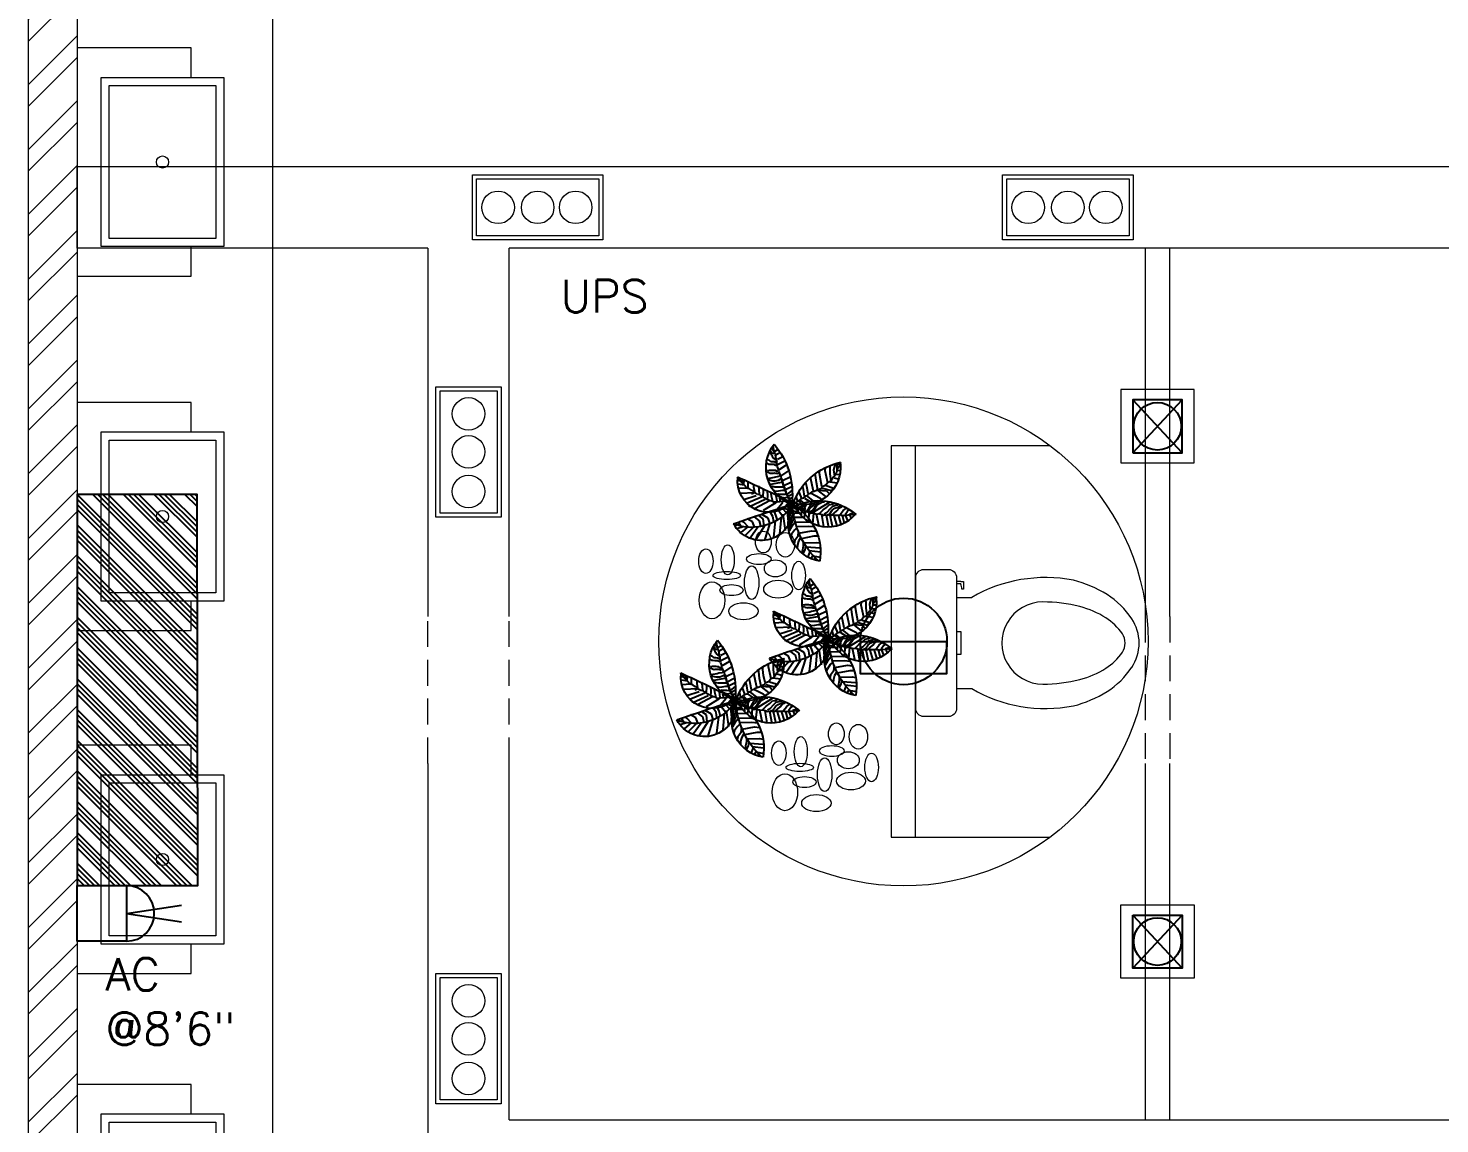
# Model space of a CAD drawing. Header units: inches. Extents: x 111501 to 134888, y 46021 to 52102.
# Drawn here: x 113992.7 to 114165.9, y 47608.1 to 47742.5 of the extents above; entities that cross this region are included whole.
import ezdxf

# ---------------------------------------------------------------- set-up
doc = ezdxf.new("R2010")
doc.units = ezdxf.units.IN
doc.header["$MEASUREMENT"] = 0
doc.linetypes.add('HIDDEN2', pattern=[4.7625, 3.175, -1.5875])
for name, color, linetype in [('electrical layout', 250, 'Continuous'), ('false ceiling', 5, 'Continuous'), ('landscape', 3, 'Continuous')]:
    doc.layers.add(name, color=color, linetype=linetype)
for name, color, linetype, lineweight in [('FURNITURE', 14, 'Continuous', 18), ('text1', 7, 'Continuous', 0), ('wall', 7, 'Continuous', 9)]:
    doc.layers.add(name, color=color, linetype=linetype, lineweight=lineweight)
doc.styles.get("Standard").update_dxf_attribs({"font": 'txt.shx', "height": 6})

# ---------------------------------------------------------------- blocks, each defined once
blk = doc.blocks.new('fgfdg')
at = {"layer": 'FURNITURE'}
for points in [[(9958.2, 25320.5), (9961.82, 25320.5), (9961.82, 25334.5), (9933.82, 25334.5), (9933.82, 25320.5), (9937.44, 25320.5)], [(9937.44, 25316.5), (9937.44, 25331.56), (9958.2, 25331.56), (9958.2, 25316.5), (9937.44, 25316.5), (9937.44, 25316.5)]]:
    blk.add_lwpolyline(points, dxfattribs=at)
blk.add_lwpolyline([(9938.44, 25317.5), (9938.44, 25330.56), (9957.2, 25330.56), (9957.2, 25317.5), (9938.44, 25317.5)], close=True, dxfattribs=at)
blk.add_circle((9947.82, 25324.03), 0.75, dxfattribs=at)
blk = doc.blocks.new('EWC')
at = {"layer": 'FURNITURE'}
for p, q in [((120.3363, 285.8533), (120.3363, 285.9286)), ((120.3614, 285.9536), (120.7626, 285.9536)), ((120.7877, 285.9286), (120.7877, 285.8533)), ((120.7626, 285.8283), (120.3614, 285.8283)), ((120.4221, 285.8283), (120.4221, 285.7819)), ((120.7019, 285.8283), (120.7019, 285.7819))]:
    blk.add_line(p, q, dxfattribs=at)
at = {"layer": 'FURNITURE', "linetype": 'ByBlock'}
blk.add_line((120.3673, 285.9536), (120.7568, 285.9536), dxfattribs=at)
at = {"layer": 'FURNITURE', "linetype": 'Continuous'}
for p, q in [((120.5265, 285.8149), (120.5265, 285.8283)), ((120.5975, 285.8149), (120.5265, 285.8149)), ((120.5975, 285.8283), (120.5975, 285.8149))]:
    blk.add_line(p, q, dxfattribs=at)
for points in [[(120.7509, 285.815), (120.7509, 285.8067), (120.727, 285.8067), (120.727, 285.8122)], [(120.7429, 285.815), (120.7451, 285.815)], [(120.7509, 285.815), (120.7509, 285.8283), (120.7451, 285.8283), (120.7451, 285.815)]]:
    blk.add_lwpolyline(points, dxfattribs=at)
blk.add_arc((120.7262, 285.8625), 0.0503, 270.8881, 289.3392, dxfattribs=at)
at = {"layer": 'FURNITURE', "extrusion": (0, 0, -1)}
for centre, major_axis, start_param, end_param in [((120.3614, 285.9286), (-0.0177, -0.0177), 0.785398, 2.356194), ((120.7626, 285.9286), (-0.0177, -0.0177), 2.356194, 3.926991), ((120.3614, 285.8533), (-0.0177, 0.0177), 3.926991, 5.497787), ((120.7626, 285.8533), (-0.0177, 0.0177), 2.356194, 3.926991)]:
    blk.add_ellipse(centre, major_axis=major_axis, ratio=1, start_param=start_param, end_param=end_param, dxfattribs=at)
at = {"layer": 'FURNITURE'}
for centre, major_axis, start_param, end_param in [((120.8115, 285.5555), (-0.3185, -0.3185), -1.31209, -0.594747), ((120.3067, 285.5545), (-0.3225, 0.3225), 3.740911, 4.44905), ((120.562, 285.5634), (-0.0891, -0.0891), 2.356179, 5.497772), ((120.8876, 285.5634), (-0.3193, -0.3193), -0.785413, -0.532092), ((120.2364, 285.5634), (-0.3193, 0.3193), 3.673654, 3.926975), ((120.727, 285.5628), (-0.2614, 0.2614), 1.038704, 1.343982), ((120.727, 285.5218), (-0.202, 0.202), 1.038704, 1.343982), ((120.397, 285.5218), (-0.202, 0.202), 3.368376, 3.673654), ((120.397, 285.5628), (-0.2614, -0.2614), 1.79758, 2.102858), ((120.6257, 285.4994), (-0.1769, -0.1769), -0.226814, 0.200102), ((120.6257, 285.4585), (-0.1175, 0.1175), 1.343983, 1.770898), ((120.4983, 285.4585), (-0.1175, -0.1175), 1.370664, 1.797579), ((120.4983, 285.4994), (-0.1769, -0.1769), 1.370664, 1.797579), ((120.562, 285.3624), (-0.036, 0.036), 1.7709, 2.356179), ((120.562, 285.3624), (-0.036, 0.036), 2.35618, 2.941459), ((120.562, 285.4034), (-0.0954, 0.0954), 1.770899, 2.356178), ((120.562, 285.4034), (-0.0954, -0.0954), 0.785384, 1.370663)]:
    blk.add_ellipse(centre, major_axis=major_axis, ratio=1, start_param=start_param, end_param=end_param, dxfattribs=at)
blk = doc.blocks.new('q')
h = blk.add_hatch(color=256)
h.set_gradient(color1=(102, 170, 14), one_color=1, tint=1, name='SPHERICAL')
h.paths.add_polyline_path([(17136.98, 22650.21), (17136.98, 22650.27)])
h = blk.add_hatch(color=256)
h.set_gradient(color1=(102, 170, 14), one_color=1, tint=1, name='SPHERICAL')
h.paths.add_polyline_path([(17136.98, 22650.21), (17136.98, 22650.27)])
at = {"layer": 'landscape', "color": 84}
for p, q in [((17132.22, 22662.93), (17131.31, 22663.13)), ((17132.34, 22663.69), (17131.67, 22663.85)), ((17132.22, 22664.28), (17131.99, 22664.36)), ((17132.18, 22664.91), (17132.18, 22664.86)), ((17132.18, 22664.8), (17132.18, 22664.91)), ((17132.18, 22664.86), (17132.23, 22664.86)), ((17132.23, 22664.69), (17132.18, 22664.8)), ((17132.23, 22664.86), (17132.23, 22664.74)), ((17132.23, 22664.74), (17132.29, 22664.74)), ((17132.23, 22664.52), (17132.23, 22664.69)), ((17132.29, 22664.52), (17132.23, 22664.52)), ((17132.29, 22663.18), (17132.29, 22664.52)), ((17132.35, 22663.12), (17132.29, 22663.18)), ((17132.35, 22662.62), (17132.35, 22663.12)), ((17132.4, 22662.57), (17132.35, 22662.62)), ((17132.38, 22663.73), (17132.5, 22664.36)), ((17132.4, 22662.4), (17132.4, 22662.57)), ((17132.46, 22662.93), (17133.02, 22663.45)), ((17132.5, 22664.36), (17132.58, 22664.6)), ((17132.66, 22661.98), (17133.25, 22662.66)), ((17133.02, 22663.45), (17133.17, 22663.77)), ((17133.25, 22662.66), (17133.57, 22663.21)), ((17133.57, 22663.21), (17133.53, 22663.29)), ((17133.89, 22662.06), (17134.01, 22662.49)), ((17134.01, 22662.49), (17134.14, 22662.7)), ((17139.53, 22662.06), (17139.17, 22662.77)), ((17139.96, 22663.17), (17140.04, 22662.18)), ((17140.05, 22662.45), (17140.16, 22662.51)), ((17140.16, 22662.51), (17140.27, 22662.62)), ((17140.27, 22662.62), (17140.39, 22662.68)), ((17140.39, 22662.68), (17140.44, 22662.73)), ((17140.44, 22662.73), (17140.5, 22662.73)), ((17140.5, 22662.73), (17140.55, 22662.79)), ((17140.55, 22662.79), (17140.61, 22662.84)), ((17140.6, 22662.81), (17141.71, 22663.01)), ((17140.61, 22662.84), (17140.83, 22662.84)), ((17140.72, 22662.97), (17140.68, 22663.46)), ((17140.83, 22662.79), (17140.83, 22662.9)), ((17140.83, 22662.9), (17140.89, 22662.9)), ((17140.83, 22662.84), (17140.83, 22662.79)), ((17140.89, 22662.96), (17141, 22662.96)), ((17140.89, 22662.9), (17140.89, 22662.96)), ((17140.99, 22662.3), (17141.94, 22662.77)), ((17141, 22662.96), (17141.06, 22663.01)), ((17141.06, 22663.01), (17141.11, 22663.07)), ((17141.11, 22663.07), (17141.17, 22663.12)), ((17141.17, 22663.12), (17141.22, 22663.12)), ((17141.22, 22663.12), (17141.28, 22663.24)), ((17141.28, 22663.24), (17141.39, 22663.35)), ((17141.31, 22663.41), (17141.94, 22663.45)), ((17141.39, 22663.35), (17141.45, 22663.4)), ((17141.45, 22663.4), (17141.5, 22663.52)), ((17141.5, 22663.52), (17141.84, 22663.63)), ((17141.71, 22663.01), (17142.08, 22663.07)), ((17141.84, 22663.63), (17141.89, 22663.68)), ((17141.89, 22663.68), (17141.95, 22663.68)), ((17141.95, 22663.74), (17142.12, 22663.74)), ((17141.95, 22663.68), (17141.95, 22663.74)), ((17142.12, 22663.74), (17142.12, 22663.79)), ((17132.62, 22660.83), (17130.68, 22661.03)), ((17130.72, 22660.24), (17132.78, 22660.16)), ((17132.62, 22661.59), (17130.8, 22661.78)), ((17132.42, 22662.34), (17130.92, 22662.46)), ((17132.46, 22662.34), (17132.4, 22662.4)), ((17132.46, 22662.17), (17132.46, 22662.34)), ((17132.51, 22662.17), (17132.46, 22662.17)), ((17132.51, 22662.01), (17132.51, 22662.17)), ((17132.57, 22662.01), (17132.51, 22662.01)), ((17132.57, 22661.95), (17132.57, 22662.01)), ((17132.63, 22661.39), (17132.57, 22661.95)), ((17132.68, 22661.06), (17132.63, 22661.39)), ((17132.66, 22660.2), (17132.78, 22660.2)), ((17132.68, 22660.94), (17132.68, 22661.06)), ((17132.74, 22660.94), (17132.68, 22660.94)), ((17132.74, 22660.4), (17133.09, 22660.95)), ((17132.74, 22660.83), (17132.74, 22660.94)), ((17132.79, 22660.83), (17132.74, 22660.83)), ((17132.79, 22660.39), (17132.79, 22660.83)), ((17132.85, 22660.33), (17132.79, 22660.39)), ((17132.85, 22659.94), (17132.85, 22660.33)), ((17132.9, 22659.94), (17132.85, 22659.94)), ((17132.9, 22659.83), (17132.9, 22659.94)), ((17132.94, 22659.56), (17133.09, 22660.12)), ((17133.09, 22660.95), (17133.41, 22661.51)), ((17133.09, 22660.12), (17133.65, 22660.67)), ((17133.41, 22661.51), (17133.89, 22662.06)), ((17133.49, 22659.72), (17134.01, 22660.4)), ((17133.65, 22660.67), (17133.93, 22661.23)), ((17133.86, 22656.94), (17135.29, 22660.55)), ((17133.93, 22661.23), (17134.04, 22661.82)), ((17134.01, 22660.4), (17134.4, 22660.95)), ((17134.04, 22661.82), (17134.2, 22662.38)), ((17134.2, 22662.38), (17134.28, 22662.46)), ((17134.36, 22659.72), (17134.76, 22660.32)), ((17134.4, 22660.95), (17134.44, 22661.51)), ((17134.44, 22661.51), (17134.48, 22661.94)), ((17134.76, 22660.87), (17134.92, 22661.43)), ((17134.76, 22660.32), (17134.76, 22660.87)), ((17137.71, 22658.69), (17136.36, 22659.88)), ((17137.39, 22660.27), (17136.8, 22660.63)), ((17137.27, 22661.15), (17137.15, 22661.27)), ((17137.98, 22659.64), (17137.27, 22661.15)), ((17137.75, 22658.85), (17137.39, 22660.27)), ((17137.55, 22661.23), (17137.43, 22661.42)), ((17138.34, 22660.35), (17137.75, 22661.54)), ((17138.32, 22659.66), (17138.43, 22660.22)), ((17138.43, 22660.22), (17138.49, 22660.27)), ((17138.49, 22660.27), (17138.54, 22660.39)), ((17138.93, 22661.19), (17138.5, 22662.48)), ((17138.54, 22660.39), (17138.88, 22660.72)), ((17138.81, 22660.79), (17139.96, 22660.71)), ((17138.88, 22660.72), (17138.99, 22661.28)), ((17138.99, 22661.28), (17139.1, 22661.39)), ((17139.05, 22661.42), (17140.36, 22661.46)), ((17139.1, 22661.39), (17139.16, 22661.5)), ((17139.16, 22661.5), (17139.27, 22661.61)), ((17139.27, 22661.61), (17139.33, 22661.73)), ((17139.33, 22661.73), (17139.38, 22661.73)), ((17139.38, 22661.73), (17139.49, 22661.84)), ((17139.49, 22661.84), (17139.6, 22661.89)), ((17139.6, 22661.89), (17139.72, 22662.01)), ((17139.72, 22662.01), (17140.05, 22662.45)), ((17139.77, 22662.22), (17140.99, 22662.3)), ((17139.96, 22660.71), (17141.07, 22660.67)), ((17140.36, 22661.46), (17141.47, 22661.66)), ((17141.07, 22660.67), (17141.59, 22660.79)), ((17141.47, 22661.66), (17141.86, 22661.7)), ((17127.19, 22657.19), (17127.13, 22657.31)), ((17128.3, 22656.71), (17128.1, 22657.38)), ((17129.56, 22656.55), (17129.43, 22657.27)), ((17132.98, 22659.41), (17130.68, 22659.45)), ((17133.21, 22658.61), (17130.96, 22658.57)), ((17133.57, 22657.66), (17131.15, 22657.74)), ((17132.96, 22659.77), (17132.9, 22659.83)), ((17132.96, 22659.66), (17132.96, 22659.77)), ((17133.02, 22658.99), (17132.96, 22659.66)), ((17133.07, 22658.93), (17133.02, 22658.99)), ((17133.07, 22658.88), (17133.07, 22658.93)), ((17133.13, 22658.88), (17133.07, 22658.88)), ((17133.13, 22658.82), (17133.13, 22658.88)), ((17133.18, 22658.71), (17133.13, 22658.82)), ((17133.24, 22658.71), (17133.18, 22658.71)), ((17133.24, 22658.65), (17133.24, 22658.71)), ((17133.3, 22658.6), (17133.24, 22658.65)), ((17133.29, 22659.09), (17133.49, 22659.72)), ((17133.3, 22658.49), (17133.3, 22658.6)), ((17133.35, 22658.43), (17133.3, 22658.49)), ((17133.41, 22658.37), (17133.35, 22658.43)), ((17133.41, 22658.26), (17133.41, 22658.37)), ((17133.46, 22658.21), (17133.41, 22658.26)), ((17133.45, 22658.22), (17134.01, 22659.01)), ((17133.46, 22657.76), (17133.46, 22658.21)), ((17133.52, 22657.65), (17133.46, 22657.76)), ((17133.57, 22657.59), (17133.52, 22657.65)), ((17133.57, 22657.54), (17133.57, 22657.59)), ((17133.69, 22657.31), (17133.57, 22657.54)), ((17133.69, 22657.26), (17133.69, 22657.31)), ((17133.89, 22656.91), (17134.44, 22657.46)), ((17134.01, 22659.01), (17134.36, 22659.72)), ((17134.24, 22657.03), (17134.72, 22657.58)), ((17134.44, 22657.46), (17135, 22658.02)), ((17134.68, 22656.67), (17135.07, 22657.3)), ((17134.72, 22657.58), (17135.27, 22657.94)), ((17135, 22658.02), (17135.31, 22658.57)), ((17135.07, 22657.3), (17135.51, 22657.66)), ((17135.27, 22657.94), (17135.55, 22658.49)), ((17135.31, 22658.57), (17135.51, 22659.21)), ((17135.51, 22659.21), (17135.39, 22659.56)), ((17135.55, 22658.49), (17135.59, 22658.65)), ((17136.76, 22656.03), (17135.57, 22657.3)), ((17135.77, 22657.66), (17135.61, 22658.09)), ((17135.88, 22658.37), (17135.77, 22658.73)), ((17137.19, 22656.39), (17135.77, 22657.66)), ((17136.32, 22658.85), (17135.92, 22659.12)), ((17136.28, 22659.52), (17136.16, 22659.56)), ((17137.43, 22657.38), (17136.32, 22658.85)), ((17137.43, 22656.98), (17137.48, 22657.31)), ((17137.48, 22657.31), (17137.54, 22657.42)), ((17137.54, 22657.42), (17137.65, 22657.54)), ((17137.65, 22657.54), (17137.71, 22657.98)), ((17137.71, 22657.98), (17137.76, 22658.32)), ((17137.75, 22657.9), (17138.89, 22657.86)), ((17137.76, 22658.32), (17137.87, 22658.76)), ((17137.79, 22658.69), (17139.25, 22658.69)), ((17137.87, 22658.76), (17137.99, 22659.1)), ((17137.99, 22659.1), (17138.04, 22659.44)), ((17138.04, 22659.44), (17138.15, 22659.55)), ((17138.15, 22659.55), (17138.21, 22659.6)), ((17138.21, 22659.6), (17138.32, 22659.66)), ((17138.34, 22659.56), (17139.69, 22659.52)), ((17138.89, 22657.86), (17140.08, 22657.78)), ((17139.25, 22658.69), (17140.52, 22658.77)), ((17139.69, 22659.52), (17140.79, 22659.56)), ((17139.96, 22657.38), (17140.04, 22657.34)), ((17140.08, 22657.78), (17140.36, 22657.78)), ((17140.52, 22658.77), (17140.87, 22658.77)), ((17140.79, 22659.56), (17141.31, 22659.64)), ((17125.56, 22656.05), (17125.21, 22655.8)), ((17126, 22655.72), (17125.48, 22656.99)), ((17125.6, 22655.32), (17125.56, 22655.28)), ((17126.08, 22655.72), (17125.6, 22655.32)), ((17126.84, 22655.28), (17125.93, 22654.72)), ((17127.06, 22655.17), (17126.46, 22657.22)), ((17127.8, 22654.81), (17127.19, 22657.19)), ((17128.05, 22654.7), (17127.35, 22654.41)), ((17128.64, 22654.47), (17128.3, 22656.71)), ((17129.52, 22654.17), (17129.56, 22656.55)), ((17130.59, 22656.23), (17130.35, 22657.07)), ((17130.55, 22653.89), (17130.59, 22656.23)), ((17131.54, 22655.88), (17131.25, 22656.86)), ((17131.87, 22653.65), (17131.54, 22655.88)), ((17133.73, 22657.19), (17131.79, 22656.63)), ((17132.69, 22653.54), (17132.3, 22656.06)), ((17132.33, 22655.84), (17132.3, 22655.92)), ((17134.01, 22656.35), (17132.5, 22656)), ((17134.28, 22655.76), (17133.21, 22655.28)), ((17133.6, 22653.54), (17133.32, 22655.28)), ((17133.8, 22657.14), (17133.69, 22657.26)), ((17133.8, 22656.7), (17133.8, 22657.14)), ((17133.85, 22656.64), (17133.8, 22656.7)), ((17134.76, 22655.09), (17133.81, 22654.89)), ((17133.85, 22656.59), (17133.85, 22656.64)), ((17133.91, 22656.53), (17133.85, 22656.59)), ((17133.91, 22656.47), (17133.91, 22656.53)), ((17133.97, 22656.42), (17133.91, 22656.47)), ((17134.02, 22656.42), (17133.97, 22656.42)), ((17134.02, 22656.31), (17134.02, 22656.42)), ((17134.08, 22656.31), (17134.02, 22656.31)), ((17134.04, 22656.35), (17134.24, 22657.03)), ((17134.08, 22656.25), (17134.08, 22656.31)), ((17134.13, 22656.19), (17134.08, 22656.25)), ((17134.12, 22656.23), (17134.68, 22656.67)), ((17134.13, 22656.14), (17134.13, 22656.19)), ((17134.19, 22656.08), (17134.13, 22656.14)), ((17134.43, 22653.46), (17134.16, 22654.73)), ((17134.24, 22656.03), (17134.19, 22656.08)), ((17134.2, 22655.84), (17134.68, 22656.39)), ((17134.3, 22655.91), (17134.24, 22656.03)), ((17134.36, 22655.58), (17134.3, 22655.91)), ((17134.41, 22655.52), (17134.36, 22655.58)), ((17134.41, 22655.47), (17134.41, 22655.52)), ((17134.47, 22655.47), (17134.41, 22655.47)), ((17134.84, 22655.72), (17134.44, 22655.64)), ((17134.52, 22655.41), (17134.47, 22655.47)), ((17134.58, 22655.36), (17134.52, 22655.41)), ((17134.56, 22655.16), (17134.92, 22655.72)), ((17134.64, 22655.24), (17134.58, 22655.36)), ((17134.69, 22655.19), (17134.64, 22655.24)), ((17134.68, 22656.39), (17135.23, 22656.87)), ((17134.75, 22655.19), (17134.69, 22655.19)), ((17134.75, 22655.13), (17134.75, 22655.19)), ((17134.8, 22655.13), (17134.75, 22655.13)), ((17134.86, 22655.08), (17134.8, 22655.13)), ((17135, 22655.72), (17134.84, 22655.72)), ((17134.91, 22655.08), (17134.86, 22655.08)), ((17134.97, 22655.02), (17134.91, 22655.08)), ((17134.92, 22655.72), (17135.43, 22656.08)), ((17134.92, 22655.09), (17135.39, 22655.64)), ((17135.03, 22654.69), (17134.97, 22655.02)), ((17135.03, 22654.63), (17135.03, 22654.69)), ((17135.23, 22656.87), (17135.43, 22657.15)), ((17135.23, 22654.73), (17135.55, 22655.48)), ((17135.35, 22656.83), (17135.39, 22656.87)), ((17135.35, 22654.29), (17135.67, 22654.77)), ((17135.39, 22655.64), (17135.55, 22655.84)), ((17135.55, 22655.48), (17135.63, 22655.56)), ((17136.52, 22655.16), (17135.57, 22655.91)), ((17136.52, 22654.92), (17135.57, 22655.36)), ((17136.32, 22654.72), (17137.35, 22654.57)), ((17136.37, 22654.63), (17136.37, 22654.8)), ((17136.37, 22654.8), (17136.42, 22654.8)), ((17136.42, 22654.85), (17136.48, 22654.91)), ((17136.42, 22654.8), (17136.42, 22654.85)), ((17136.48, 22654.91), (17136.53, 22655.02)), ((17136.53, 22655.02), (17136.59, 22655.13)), ((17136.59, 22655.13), (17136.7, 22655.24)), ((17136.7, 22655.24), (17136.76, 22655.36)), ((17136.76, 22655.52), (17137.9, 22655.28)), ((17136.76, 22655.36), (17136.81, 22655.41)), ((17136.81, 22655.41), (17136.87, 22655.86)), ((17136.87, 22655.91), (17136.92, 22655.97)), ((17136.87, 22655.86), (17136.87, 22655.91)), ((17136.92, 22655.97), (17136.98, 22656.03)), ((17136.98, 22656.08), (17137.04, 22656.19)), ((17136.98, 22656.03), (17136.98, 22656.08)), ((17137.04, 22656.19), (17137.09, 22656.25)), ((17137.09, 22656.25), (17137.15, 22656.36)), ((17137.11, 22656.11), (17138.34, 22656.11)), ((17137.15, 22656.36), (17137.2, 22656.7)), ((17137.2, 22656.7), (17137.26, 22656.75)), ((17137.26, 22656.75), (17137.32, 22656.81)), ((17137.32, 22656.86), (17137.43, 22656.98)), ((17137.32, 22656.81), (17137.32, 22656.86)), ((17137.47, 22656.83), (17138.78, 22656.83)), ((17137.9, 22655.28), (17138.22, 22655.2)), ((17138.34, 22656.11), (17138.85, 22656.07)), ((17138.78, 22656.83), (17139.57, 22656.79)), ((17127.35, 22654.41), (17126.65, 22653.95)), ((17127.42, 22653.98), (17126.87, 22653.77)), ((17128.1, 22654.25), (17127.42, 22653.98)), ((17128.45, 22653.22), (17127.83, 22653.09)), ((17128.86, 22654.39), (17128.1, 22654.25)), ((17129.13, 22653.54), (17128.45, 22653.22)), ((17129.33, 22652.87), (17128.74, 22652.64)), ((17129.73, 22654.11), (17129.13, 22653.54)), ((17129.96, 22653.54), (17129.33, 22652.87)), ((17130.96, 22653.8), (17129.96, 22653.54)), ((17130.59, 22652.47), (17130.24, 22652.23)), ((17131.23, 22653.14), (17130.59, 22652.47)), ((17131.61, 22653.69), (17131.23, 22653.14)), ((17131.73, 22652.23), (17131.29, 22652.17)), ((17131.94, 22652.75), (17131.31, 22652.17)), ((17131.84, 22652.34), (17131.73, 22652.23)), ((17132.18, 22652.39), (17131.84, 22652.34)), ((17132.61, 22653.56), (17131.94, 22652.75)), ((17132.81, 22652.98), (17132.14, 22652.47)), ((17132.14, 22652.47), (17132.14, 22652.43)), ((17132.51, 22652.45), (17132.18, 22652.39)), ((17132.96, 22652.56), (17132.51, 22652.45)), ((17133.48, 22653.46), (17132.81, 22652.98)), ((17133.3, 22652.62), (17132.96, 22652.56)), ((17133.56, 22653.02), (17133.01, 22652.47)), ((17134.79, 22652.43), (17133.05, 22652.31)), ((17133.97, 22652.73), (17133.3, 22652.62)), ((17134.28, 22653.66), (17133.56, 22653.02)), ((17134.08, 22652.78), (17133.97, 22652.73)), ((17134.19, 22652.84), (17134.08, 22652.78)), ((17135.07, 22652.63), (17134.16, 22652.67)), ((17134.3, 22652.84), (17134.19, 22652.84)), ((17134.36, 22652.9), (17134.3, 22652.84)), ((17134.47, 22652.95), (17134.36, 22652.9)), ((17134.58, 22653.01), (17134.47, 22652.95)), ((17134.47, 22652.71), (17134.75, 22652.43)), ((17134.79, 22653.58), (17134.51, 22654.29)), ((17135.03, 22654.61), (17134.56, 22654.41)), ((17134.64, 22653.01), (17134.58, 22653.01)), ((17134.86, 22653.12), (17134.64, 22653.01)), ((17134.71, 22652.23), (17135.46, 22651.76)), ((17135.27, 22652.83), (17134.75, 22652.98)), ((17135.19, 22653.23), (17134.86, 22653.12)), ((17135.31, 22654.45), (17134.92, 22654.29)), ((17135.08, 22654.57), (17135.03, 22654.63)), ((17135.07, 22652.79), (17135.5, 22652.07)), ((17135.14, 22654.57), (17135.08, 22654.57)), ((17135.66, 22653.7), (17135.11, 22654.01)), ((17135.14, 22654.52), (17135.14, 22654.57)), ((17135.19, 22654.52), (17135.14, 22654.52)), ((17135.19, 22654.46), (17135.19, 22654.52)), ((17135.25, 22654.46), (17135.19, 22654.46)), ((17135.53, 22653.57), (17135.19, 22653.23)), ((17135.36, 22654.35), (17135.25, 22654.46)), ((17135.34, 22653.1), (17135.62, 22652.63)), ((17135.36, 22654.24), (17135.36, 22654.35)), ((17135.42, 22654.24), (17135.36, 22654.24)), ((17135.42, 22654.18), (17135.42, 22654.24)), ((17135.47, 22654.18), (17135.42, 22654.18)), ((17135.62, 22653.7), (17135.42, 22654.17)), ((17135.47, 22654.13), (17135.47, 22654.18)), ((17135.53, 22654.13), (17135.47, 22654.13)), ((17135.53, 22654.07), (17135.53, 22654.13)), ((17135.58, 22654.07), (17135.53, 22654.07)), ((17135.98, 22653.62), (17135.53, 22653.57)), ((17135.58, 22654.01), (17135.58, 22654.07)), ((17135.7, 22654.01), (17135.58, 22654.01)), ((17135.58, 22653.3), (17135.78, 22652.83)), ((17135.7, 22653.96), (17135.7, 22654.01)), ((17136.03, 22653.96), (17135.7, 22653.96)), ((17135.78, 22653.62), (17135.98, 22653.22)), ((17135.81, 22654.29), (17135.81, 22654.35)), ((17136.56, 22653.14), (17135.81, 22652.23)), ((17136.04, 22653.68), (17135.93, 22653.68)), ((17136.09, 22653.68), (17135.98, 22653.62)), ((17136.09, 22653.9), (17136.03, 22653.96)), ((17136.14, 22653.9), (17136.09, 22653.9)), ((17136.14, 22653.68), (17136.09, 22653.68)), ((17136.2, 22653.96), (17136.25, 22653.96)), ((17136.2, 22653.79), (17136.2, 22653.79)), ((17136.25, 22653.9), (17136.31, 22653.85)), ((17136.31, 22654.29), (17136.37, 22654.63)), ((17136.31, 22654.07), (17136.31, 22654.29)), ((17136.31, 22653.85), (17136.42, 22653.51)), ((17136.31, 22653.57), (17136.31, 22653.51)), ((17136.31, 22653.51), (17136.37, 22653.51)), ((17136.37, 22653.46), (17136.42, 22653.57)), ((17136.37, 22653.51), (17136.37, 22653.46)), ((17136.42, 22653.57), (17136.42, 22653.51)), ((17136.42, 22653.57), (17136.42, 22653.51)), ((17136.42, 22653.51), (17136.76, 22652.95)), ((17136.42, 22653.51), (17136.48, 22653.51)), ((17136.42, 22653.51), (17136.53, 22653.51)), ((17136.48, 22653.51), (17136.48, 22653.46)), ((17136.48, 22653.46), (17136.53, 22653.46)), ((17136.53, 22653.51), (17136.53, 22653.46)), ((17136.53, 22653.46), (17136.59, 22653.4)), ((17136.53, 22653.46), (17136.65, 22653.46)), ((17136.59, 22653.4), (17136.7, 22653.34)), ((17136.65, 22653.46), (17136.7, 22653.4)), ((17136.7, 22653.4), (17136.81, 22653.4)), ((17136.7, 22653.34), (17136.76, 22653.34)), ((17136.76, 22653.34), (17136.81, 22653.29)), ((17136.76, 22652.95), (17136.81, 22651.95)), ((17136.81, 22653.4), (17136.87, 22653.34)), ((17136.81, 22653.29), (17136.87, 22653.29)), ((17136.87, 22653.34), (17136.92, 22653.34)), ((17136.87, 22653.29), (17136.87, 22653.23)), ((17136.87, 22653.23), (17136.98, 22653.23)), ((17136.92, 22653.34), (17137.04, 22653.29)), ((17136.98, 22653.23), (17137.04, 22653.18)), ((17137.04, 22653.29), (17137.09, 22653.29)), ((17137.04, 22653.18), (17137.15, 22653.12)), ((17137.09, 22653.29), (17137.32, 22653.18)), ((17137.15, 22653.12), (17137.26, 22653.12)), ((17137.19, 22653.22), (17137.27, 22653.85)), ((17137.26, 22653.12), (17137.32, 22653.06)), ((17137.32, 22653.18), (17137.37, 22653.18)), ((17137.32, 22653.06), (17137.37, 22653.06)), ((17137.37, 22653.18), (17137.48, 22653.12)), ((17137.37, 22653.06), (17137.48, 22653.01)), ((17137.43, 22652.94), (17137.43, 22652.19)), ((17137.43, 22652.19), (17137.47, 22652.19)), ((17137.47, 22652.19), (17137.51, 22652.15)), ((17137.48, 22653.12), (17137.59, 22653.06)), ((17137.48, 22653.01), (17137.76, 22653.01)), ((17137.51, 22652.15), (17137.51, 22652.07)), ((17137.51, 22652.07), (17137.55, 22652.03)), ((17137.59, 22653.06), (17137.65, 22653.06)), ((17137.65, 22653.06), (17137.71, 22653.01)), ((17137.71, 22653.22), (17137.93, 22653.94)), ((17137.71, 22653.01), (17137.76, 22653.01)), ((17137.76, 22653.01), (17137.87, 22652.95)), ((17137.76, 22653.01), (17137.76, 22652.95)), ((17137.76, 22652.95), (17137.93, 22652.95)), ((17137.87, 22652.95), (17138.21, 22652.95)), ((17137.93, 22652.95), (17137.93, 22652.9)), ((17137.93, 22652.9), (17138.04, 22652.9)), ((17137.94, 22652.9), (17138.62, 22654.09)), ((17137.98, 22652.78), (17137.98, 22652.74)), ((17137.98, 22652.74), (17138.02, 22652.66)), ((17138.02, 22652.66), (17138.1, 22652.35)), ((17138.04, 22652.9), (17138.38, 22652.84)), ((17138.1, 22652.35), (17138.14, 22652.03)), ((17138.21, 22652.95), (17138.32, 22652.9)), ((17138.32, 22652.9), (17138.43, 22652.9)), ((17138.38, 22652.84), (17138.71, 22652.78)), ((17138.43, 22652.9), (17138.77, 22652.84)), ((17138.71, 22652.78), (17139.05, 22652.73)), ((17138.77, 22652.84), (17138.88, 22652.84)), ((17138.81, 22652.58), (17138.81, 22652.54)), ((17138.81, 22652.54), (17138.85, 22652.23)), ((17138.85, 22652.23), (17138.85, 22651.51)), ((17138.88, 22652.84), (17139.21, 22652.78)), ((17138.93, 22652.78), (17139.3, 22654.11)), ((17139.05, 22652.73), (17139.49, 22652.67)), ((17139.21, 22652.78), (17139.33, 22652.78)), ((17139.33, 22652.78), (17139.44, 22652.73)), ((17139.44, 22652.73), (17139.55, 22652.73)), ((17139.45, 22652.54), (17139.45, 22652.47)), ((17139.45, 22652.47), (17139.53, 22651.99)), ((17139.49, 22652.67), (17139.94, 22652.56)), ((17139.55, 22652.73), (17139.66, 22652.67)), ((17139.65, 22652.54), (17140.12, 22654.05)), ((17139.66, 22652.67), (17140, 22652.67)), ((17139.94, 22652.56), (17140.27, 22652.56)), ((17140, 22652.67), (17140.11, 22652.62)), ((17140.11, 22652.62), (17140.78, 22652.62)), ((17140.12, 22654.05), (17140.12, 22654.09)), ((17140.27, 22652.56), (17140.61, 22652.51)), ((17140.36, 22652.66), (17140.36, 22650.88)), ((17140.61, 22652.51), (17141.06, 22652.45)), ((17140.72, 22652.7), (17141.11, 22654.09)), ((17140.78, 22652.62), (17140.89, 22652.56)), ((17141.06, 22652.56), (17141, 22652.51)), ((17141.06, 22652.45), (17141.45, 22652.45)), ((17141.45, 22652.45), (17141.45, 22652.39)), ((17141.45, 22652.39), (17141.56, 22652.39)), ((17141.55, 22652.07), (17141.51, 22652.03)), ((17141.55, 22652.39), (17142.22, 22653.89)), ((17141.59, 22652.23), (17141.55, 22652.15)), ((17141.55, 22652.15), (17141.55, 22652.07)), ((17141.56, 22652.39), (17141.89, 22652.34)), ((17141.59, 22652.5), (17141.59, 22652.23)), ((17141.89, 22652.34), (17142.01, 22652.34)), ((17142.01, 22652.34), (17142.06, 22652.28)), ((17142.22, 22653.89), (17142.02, 22654.05)), ((17142.06, 22652.28), (17142.28, 22652.28)), ((17142.06, 22652.19), (17142.06, 22652.07)), ((17142.06, 22652.07), (17142.1, 22651.75)), ((17142.28, 22652.28), (17142.4, 22652.23)), ((17142.38, 22652.15), (17142.38, 22652.11)), ((17142.38, 22652.11), (17142.46, 22651.87)), ((17142.62, 22652.17), (17143.01, 22652.17)), ((17142.74, 22653.93), (17142.81, 22653.97)), ((17142.74, 22652.23), (17143.37, 22653.81)), ((17143.01, 22652.23), (17143.01, 22652.19)), ((17143.01, 22652.19), (17143.05, 22652.15)), ((17143.01, 22652.17), (17143.35, 22652.11)), ((17143.35, 22652.11), (17145.52, 22652.11)), ((17143.37, 22653.81), (17143.37, 22653.85)), ((17143.73, 22652.07), (17144.19, 22653.64)), ((17143.96, 22652.07), (17144, 22652.07)), ((17144, 22652.07), (17144.08, 22651.99)), ((17144.32, 22652.27), (17144.32, 22652.23)), ((17144.32, 22652.23), (17144.56, 22652.15)), ((17144.56, 22652.15), (17144.87, 22651.83)), ((17144.72, 22652.35), (17144.99, 22653.3)), ((17145.59, 22652.19), (17145.9, 22653.14)), ((17145.59, 22652.31), (17145.59, 22652.27)), ((17145.59, 22652.27), (17145.82, 22652.03)), ((17145.69, 22652.11), (17145.8, 22652.11)), ((17145.8, 22652.11), (17145.86, 22652.06)), ((17145.86, 22652.06), (17146.14, 22652.06)), ((17146.14, 22652.06), (17146.14, 22652)), ((17146.22, 22652.03), (17146.5, 22652.74)), ((17133.56, 22649.97), (17130.67, 22649.1)), ((17131.07, 22650.33), (17130.9, 22650.27)), ((17134, 22651.12), (17131.07, 22650.33)), ((17134.51, 22651.56), (17131.5, 22651.48)), ((17133.44, 22649.65), (17134.43, 22649.65)), ((17133.6, 22650.37), (17134.59, 22650.25)), ((17133.96, 22651.52), (17134.91, 22651.04)), ((17134.43, 22649.65), (17135.23, 22649.34)), ((17134.59, 22650.25), (17135.19, 22650.13)), ((17134.91, 22651.04), (17135.19, 22650.92)), ((17136.68, 22651.95), (17135.33, 22650.36)), ((17136.83, 22650.64), (17135.81, 22648.07)), ((17137.39, 22649.53), (17136.48, 22646.68)), ((17136.8, 22651.51), (17137.59, 22651.51)), ((17136.81, 22651.95), (17136.92, 22650.94)), ((17136.92, 22650.94), (17136.98, 22650.27)), ((17136.98, 22650.27), (17137.04, 22650.27)), ((17136.98, 22650.21), (17136.98, 22650.27)), ((17136.98, 22650.27), (17136.98, 22650.21)), ((17137.04, 22650.27), (17137.04, 22650.21)), ((17137.04, 22650.21), (17137.09, 22650.21)), ((17137.09, 22650.21), (17137.09, 22650.16)), ((17137.09, 22650.16), (17137.15, 22650.1)), ((17137.11, 22650.92), (17138.06, 22650.92)), ((17137.15, 22650.17), (17138.18, 22650.09)), ((17137.15, 22650.1), (17137.2, 22650.1)), ((17137.2, 22650.1), (17137.2, 22650.05)), ((17137.2, 22650.05), (17137.26, 22649.99)), ((17137.26, 22649.99), (17137.37, 22649.77)), ((17137.37, 22649.77), (17137.37, 22649.66)), ((17137.37, 22649.66), (17137.43, 22649.6)), ((17137.43, 22649.6), (17137.48, 22649.54)), ((17137.48, 22649.54), (17137.54, 22649.43)), ((17137.54, 22649.43), (17137.54, 22649.38)), ((17137.55, 22652.03), (17137.55, 22651.99)), ((17137.55, 22651.99), (17137.59, 22651.99)), ((17137.59, 22651.99), (17137.59, 22651.91)), ((17137.59, 22651.91), (17137.63, 22651.83)), ((17137.67, 22651.87), (17137.71, 22651.79)), ((17137.71, 22651.79), (17137.71, 22651.71)), ((17137.71, 22651.71), (17137.75, 22651.67)), ((17137.75, 22651.67), (17137.79, 22651.59)), ((17137.79, 22651.59), (17137.82, 22651.55)), ((17137.82, 22651.55), (17137.86, 22651.51)), ((17137.86, 22651.51), (17137.94, 22651.36)), ((17137.9, 22651.32), (17138.3, 22651.36)), ((17137.94, 22651.36), (17137.94, 22651.32)), ((17137.94, 22651.32), (17137.98, 22651.32)), ((17138.14, 22652.03), (17138.18, 22651.79)), ((17138.18, 22651.79), (17138.22, 22651.55)), ((17138.18, 22650.09), (17138.74, 22650.13)), ((17138.22, 22651.55), (17138.26, 22651.51)), ((17138.26, 22651.51), (17138.26, 22651.39)), ((17138.26, 22651.39), (17138.3, 22651.39)), ((17138.3, 22651.39), (17138.3, 22651.32)), ((17138.3, 22651.32), (17138.34, 22651.28)), ((17138.34, 22651.28), (17138.38, 22651.24)), ((17138.42, 22649.41), (17139.21, 22649.49)), ((17138.85, 22651.51), (17138.89, 22650.96)), ((17138.89, 22650.96), (17138.93, 22650.88)), ((17138.93, 22650.88), (17138.97, 22650.84)), ((17138.97, 22650.84), (17139.05, 22650.84)), ((17139.05, 22650.84), (17139.05, 22650.8)), ((17139.05, 22650.8), (17139.09, 22650.8)), ((17139.53, 22651.99), (17139.61, 22651.51)), ((17139.61, 22651.51), (17139.69, 22651.12)), ((17139.69, 22651.12), (17139.73, 22650.88)), ((17139.73, 22650.88), (17139.77, 22650.84)), ((17139.77, 22650.84), (17139.8, 22650.8)), ((17139.8, 22650.8), (17139.8, 22650.72)), ((17139.8, 22650.72), (17139.84, 22650.68)), ((17139.84, 22650.68), (17139.84, 22650.6)), ((17139.84, 22650.6), (17139.88, 22650.56)), ((17139.88, 22650.56), (17139.92, 22650.52)), ((17139.92, 22650.52), (17139.92, 22650.48)), ((17139.92, 22650.48), (17139.96, 22650.44)), ((17139.96, 22650.44), (17139.96, 22650.4)), ((17139.96, 22650.4), (17140, 22650.36)), ((17140.36, 22650.88), (17140.32, 22650.32)), ((17140.32, 22650.32), (17140.32, 22650.15)), ((17141.51, 22651.43), (17141.47, 22651.12)), ((17141.47, 22651.12), (17141.47, 22649.92)), ((17141.51, 22652.03), (17141.51, 22651.43)), ((17142.1, 22651.75), (17142.14, 22651.67)), ((17142.14, 22651.67), (17142.18, 22651.63)), ((17142.18, 22651.63), (17142.18, 22651.55)), ((17142.18, 22651.55), (17142.22, 22651.47)), ((17142.22, 22651.47), (17142.22, 22651.32)), ((17142.22, 22651.32), (17142.26, 22651.24)), ((17142.26, 22651.24), (17142.26, 22651.12)), ((17142.26, 22651.12), (17142.3, 22650.88)), ((17142.3, 22650.88), (17142.3, 22650.68)), ((17142.3, 22650.68), (17142.34, 22650.6)), ((17142.34, 22650.6), (17142.34, 22650.52)), ((17142.34, 22650.52), (17142.38, 22650.52)), ((17142.38, 22650.52), (17142.38, 22650.48)), ((17142.38, 22650.48), (17142.42, 22650.44)), ((17142.42, 22650.44), (17142.46, 22650.4)), ((17142.46, 22651.87), (17142.7, 22651.63)), ((17142.46, 22650.4), (17142.46, 22650.36)), ((17142.46, 22650.36), (17142.5, 22650.32)), ((17142.5, 22650.32), (17142.5, 22650.28)), ((17142.5, 22650.28), (17142.58, 22650.28)), ((17142.58, 22650.28), (17142.58, 22650.25)), ((17142.58, 22650.25), (17142.66, 22650.25)), ((17142.66, 22650.25), (17142.66, 22649.87)), ((17142.7, 22651.63), (17142.74, 22651.39)), ((17142.74, 22651.39), (17142.81, 22651.16)), ((17142.81, 22651.16), (17142.89, 22650.76)), ((17142.89, 22650.76), (17142.93, 22650.44)), ((17142.93, 22650.44), (17142.93, 22650.13)), ((17142.93, 22650.13), (17143.05, 22649.9)), ((17143.53, 22652.03), (17143.53, 22651.95)), ((17143.53, 22651.95), (17143.61, 22651.87)), ((17143.61, 22651.87), (17143.84, 22651.55)), ((17143.84, 22651.55), (17143.92, 22651.08)), ((17143.92, 22651.08), (17144, 22650.76)), ((17144, 22650.76), (17144.04, 22650.52)), ((17144.04, 22650.52), (17144.08, 22650.52)), ((17144.08, 22651.99), (17144.32, 22651.67)), ((17144.08, 22650.52), (17144.12, 22650.48)), ((17144.12, 22650.48), (17144.12, 22650.44)), ((17144.12, 22650.44), (17144.16, 22650.44)), ((17144.16, 22650.44), (17144.2, 22650.4)), ((17144.2, 22650.4), (17144.24, 22650.4)), ((17144.24, 22650.4), (17144.24, 22650.36)), ((17144.24, 22650.36), (17144.28, 22650.32)), ((17144.28, 22650.32), (17144.32, 22650.32)), ((17144.32, 22651.67), (17144.4, 22651.36)), ((17144.4, 22651.36), (17144.44, 22651.12)), ((17144.44, 22651.12), (17144.48, 22651.04)), ((17144.48, 22651.04), (17144.56, 22650.96)), ((17144.56, 22650.96), (17144.6, 22650.92)), ((17144.6, 22650.92), (17144.64, 22650.88)), ((17144.64, 22650.88), (17144.68, 22650.88)), ((17144.68, 22650.88), (17144.72, 22650.84)), ((17144.72, 22650.84), (17144.76, 22650.84)), ((17144.76, 22650.84), (17144.76, 22650.8)), ((17144.76, 22650.8), (17144.79, 22650.76)), ((17144.79, 22650.76), (17144.79, 22650.72)), ((17144.79, 22650.72), (17144.83, 22650.72)), ((17144.83, 22650.72), (17144.83, 22650.68)), ((17144.83, 22650.68), (17144.87, 22650.64)), ((17144.87, 22651.83), (17145.11, 22651.59)), ((17144.87, 22650.64), (17144.87, 22650.6)), ((17144.87, 22650.6), (17144.95, 22650.6)), ((17144.95, 22650.6), (17144.95, 22650.56)), ((17145.11, 22651.59), (17145.35, 22651.51)), ((17145.35, 22651.51), (17145.59, 22651.43)), ((17145.59, 22651.43), (17145.82, 22651.39)), ((17145.82, 22652.03), (17145.9, 22651.71)), ((17145.82, 22651.39), (17145.86, 22651.36)), ((17145.86, 22651.36), (17145.94, 22651.32)), ((17145.9, 22651.71), (17146.14, 22651.47)), ((17145.94, 22651.32), (17145.98, 22651.32)), ((17145.98, 22651.32), (17145.98, 22651.24)), ((17145.98, 22651.24), (17146.02, 22651.24)), ((17146.02, 22651.24), (17146.02, 22651.2)), ((17146.14, 22652), (17147.37, 22652)), ((17146.14, 22651.47), (17146.38, 22651.39)), ((17146.22, 22651.87), (17146.54, 22651.87)), ((17146.38, 22651.39), (17146.46, 22651.36)), ((17146.46, 22651.36), (17146.5, 22651.32)), ((17146.5, 22651.32), (17146.62, 22651.32)), ((17146.54, 22651.87), (17146.85, 22651.79)), ((17146.62, 22651.32), (17146.62, 22651.28)), ((17133.09, 22648.78), (17130.39, 22647.39)), ((17130.67, 22649.1), (17130.48, 22649.05)), ((17133.17, 22647.99), (17130.79, 22645.85)), ((17132.97, 22647.75), (17134.31, 22647.83)), ((17133.09, 22647.16), (17134.08, 22647.12)), ((17133.29, 22648.9), (17134.28, 22648.78)), ((17134.08, 22647.12), (17134.95, 22646.28)), ((17134.28, 22648.78), (17135.07, 22647.83)), ((17134.31, 22647.83), (17135.03, 22647.12)), ((17134.99, 22647.83), (17135.07, 22647.75)), ((17135.07, 22647.83), (17135.34, 22647.79)), ((17135.38, 22648.54), (17135.46, 22648.54)), ((17137.75, 22648.78), (17136.95, 22645.73)), ((17137.54, 22649.38), (17137.59, 22649.38)), ((17137.59, 22649.21), (17138.42, 22649.41)), ((17137.59, 22649.38), (17137.65, 22649.26)), ((17138.34, 22648.22), (17137.63, 22645.29)), ((17137.65, 22649.26), (17137.71, 22649.21)), ((17137.71, 22649.21), (17137.82, 22649.1)), ((17137.82, 22649.1), (17137.82, 22649.04)), ((17137.82, 22649.04), (17137.87, 22648.98)), ((17137.87, 22648.98), (17137.99, 22648.87)), ((17137.99, 22648.87), (17138.04, 22648.82)), ((17138.04, 22648.82), (17138.04, 22648.76)), ((17138.04, 22648.76), (17138.15, 22648.65)), ((17138.15, 22648.65), (17138.21, 22648.59)), ((17138.21, 22648.59), (17138.26, 22648.54)), ((17138.26, 22648.54), (17138.26, 22648.48)), ((17138.26, 22648.48), (17138.38, 22648.43)), ((17138.38, 22648.43), (17138.49, 22648.31)), ((17138.74, 22647.27), (17138.42, 22644.89)), ((17138.46, 22648.58), (17139.33, 22648.78)), ((17138.49, 22648.31), (17138.54, 22648.26)), ((17138.54, 22648.26), (17138.54, 22648.2)), ((17138.54, 22648.2), (17138.66, 22648.09)), ((17138.66, 22648.09), (17138.77, 22648.03)), ((17138.77, 22648.03), (17138.82, 22647.92)), ((17138.82, 22647.92), (17138.93, 22647.59)), ((17138.85, 22647.95), (17139.77, 22648.03)), ((17138.93, 22647.59), (17139.05, 22647.48)), ((17139.05, 22647.48), (17139.1, 22647.36)), ((17139.1, 22647.36), (17139.21, 22647.25)), ((17139.21, 22647.25), (17139.33, 22647.14)), ((17139.25, 22646.52), (17139.37, 22646.96)), ((17139.33, 22648.78), (17139.69, 22648.82)), ((17139.33, 22647.15), (17139.69, 22644.38)), ((17139.33, 22647.14), (17139.38, 22647.08)), ((17139.38, 22647.08), (17139.44, 22647.03)), ((17139.44, 22647.03), (17139.49, 22647.03)), ((17139.49, 22647.03), (17139.55, 22646.97)), ((17139.53, 22647.15), (17140.36, 22647.15)), ((17139.55, 22646.97), (17139.6, 22646.97)), ((17139.6, 22646.97), (17139.66, 22646.92)), ((17139.66, 22646.92), (17139.72, 22646.81)), ((17139.77, 22648.03), (17140.44, 22648.07)), ((17140.36, 22647.15), (17140.91, 22647.23)), ((17132.97, 22646.6), (17131.23, 22644.82)), ((17133.09, 22645.77), (17131.82, 22643.95)), ((17133.36, 22644.78), (17132.57, 22643.39)), ((17133.13, 22646.01), (17134.12, 22645.81)), ((17133.36, 22644.82), (17134.31, 22644.18)), ((17134.12, 22645.81), (17134.83, 22644.94)), ((17136.95, 22645.73), (17137.03, 22645.73)), ((17139.72, 22646.81), (17139.77, 22646.75)), ((17139.77, 22646.75), (17139.88, 22646.64)), ((17139.88, 22646.64), (17140.22, 22646.3)), ((17140.22, 22646.3), (17140.33, 22645.97)), ((17140.32, 22646.08), (17141.23, 22646.24)), ((17140.33, 22645.97), (17140.39, 22645.97)), ((17140.39, 22645.97), (17140.39, 22645.91)), ((17140.39, 22645.91), (17140.5, 22645.86)), ((17140.4, 22645.9), (17140.6, 22644.3)), ((17140.5, 22645.86), (17140.61, 22645.74)), ((17140.61, 22645.74), (17140.72, 22645.69)), ((17140.72, 22645.69), (17140.78, 22645.69)), ((17140.78, 22645.69), (17140.83, 22645.63)), ((17140.83, 22645.63), (17140.89, 22645.63)), ((17140.89, 22645.63), (17140.89, 22645.58)), ((17140.89, 22645.58), (17141, 22645.58)), ((17141, 22645.58), (17141, 22645.52)), ((17141, 22645.52), (17141.06, 22645.52)), ((17141.04, 22645.52), (17141.44, 22644.31)), ((17141.06, 22645.52), (17141.11, 22645.46)), ((17141.11, 22645.46), (17141.17, 22645.41)), ((17141.17, 22645.41), (17141.22, 22645.41)), ((17141.22, 22645.41), (17141.28, 22645.35)), ((17141.23, 22646.24), (17141.56, 22646.27)), ((17141.23, 22645.4), (17141.82, 22645.57)), ((17141.28, 22645.35), (17141.34, 22645.35)), ((17141.34, 22645.35), (17141.34, 22645.3)), ((17141.34, 22645.3), (17141.45, 22645.3)), ((17141.45, 22645.27), (17142.22, 22645.34)), ((17141.45, 22645.3), (17141.45, 22645.24)), ((17141.45, 22645.24), (17141.5, 22645.18)), ((17141.5, 22645.18), (17141.61, 22645.18)), ((17141.61, 22645.18), (17141.61, 22645.13)), ((17141.61, 22645.13), (17141.67, 22645.07)), ((17141.67, 22645.07), (17141.73, 22645.02)), ((17141.73, 22645.02), (17141.78, 22645.02)), ((17141.78, 22645.02), (17141.89, 22644.96)), ((17141.82, 22645.57), (17142.06, 22645.57)), ((17141.86, 22644.97), (17142.13, 22644.41)), ((17141.89, 22644.96), (17141.95, 22644.96)), ((17141.95, 22644.96), (17142.01, 22644.91)), ((17142.01, 22644.91), (17142.06, 22644.91)), ((17142.06, 22644.91), (17142.06, 22644.85)), ((17142.06, 22644.85), (17142.17, 22644.79)), ((17142.08, 22644.84), (17142.45, 22645.01)), ((17142.17, 22644.79), (17142.28, 22644.74)), ((17142.28, 22644.74), (17142.34, 22644.74)), ((17142.34, 22644.74), (17142.34, 22644.68)), ((17142.34, 22644.7), (17142.42, 22644.46)), ((17142.34, 22644.68), (17142.45, 22644.68)), ((17142.45, 22644.68), (17142.45, 22644.63)), ((17142.45, 22644.63), (17142.56, 22644.63)), ((17142.56, 22644.63), (17142.56, 22644.57)), ((17142.56, 22644.57), (17142.62, 22644.57)), ((17142.62, 22644.57), (17142.68, 22644.51)), ((17142.68, 22644.51), (17142.79, 22644.51)), ((17133.48, 22643.95), (17133.35, 22642.72)), ((17133.72, 22643.51), (17134.47, 22643.19)), ((17134, 22642.84), (17134, 22642.4)), ((17134.08, 22642.72), (17134.31, 22642.64)), ((17134.31, 22644.18), (17134.55, 22643.95)), ((17134.59, 22643.51), (17134.51, 22643.43))]:
    blk.add_line(p, q, dxfattribs=at)
for centre, radius, start, end in [((17137.4, 22660.5), 6.76, 140.5429, 255.4061), ((17125.56, 22656.81), 10.4, 344.4155, 49.7168), ((17142.37, 22656.8), 6.87, 94.225, 204.9642), ((17130.33, 22664.06), 11.79, 298.3268, 358.7298), ((17128.13, 22647.38), 9.98, 41.6818, 109.6196), ((17131.35, 22659.1), 6.97, 199.471, 307.6626), ((17133.93, 22668.51), 15, 232.8217, 278.0245), ((17136.15, 22647.8), 5.81, 93.9774, 251.9063), ((17141.95, 22647), 8.96, 131.0592, 211.9129), ((16888.54, 22684.94), 249.48, 350.1553, 352.8536), ((17140.97, 22650.03), 5.74, 143.3631, 286.9774), ((17142.27, 22657.06), 7.19, 208.0758, 317.7281), ((17140.37, 22639.62), 14.53, 60.2029, 106.2393), ((16772.16, 22387.96), 450.76, 34.6919, 36.0949), ((17143.01, 22651.38), 2.22, 151.3909, 220.6814)]:
    blk.add_arc(centre, radius, start, end, dxfattribs=at)
blk = doc.blocks.new('ac')
h = blk.add_hatch()
h.set_pattern_fill('ANSI34', color=5, scale=0.610107, angle=270, style=0)
h.set_pattern_definition([(315, (22596.1116, 2489.52766), (0.32355821, 0.32355821), []), (315, (22596.1116, 2489.4198), (0.32355821, 0.32355821), []), (315, (22596.1116, 2489.31195), (0.32355821, 0.32355821), []), (315, (22596.1116, 2489.2041), (0.32355821, 0.32355821), [])])
h.paths.add_polyline_path([(24130.216, 5022.758), (24130.216, 5030.993), (24132.746, 5030.993), (24132.754, 5022.758)])
at = {"color": 0, "ltscale": 7}
blk.add_lwpolyline([(24130.216, 5022.758), (24132.754, 5022.758), (24132.746, 5030.993), (24130.216, 5030.993)], close=True, dxfattribs=at)

msp = doc.modelspace()

# ---------------------------------------------------------------- hatches: boundary and pattern name
at = {"layer": 'wall', "lineweight": 5}
h = msp.add_hatch(dxfattribs=at)
h.set_pattern_fill('ANSI32', color=256, scale=15, style=0)
h.set_pattern_definition([(45, (15065.448, 38.135), (-3.97747564, 3.97747564), []), (45, (15068.0994, 38.135), (-3.97747564, 3.97747564), [])])
h.paths.add_polyline_path([(113992.75, 47567.59), (113998.75, 47567.59), (113998.75, 47755.02), (113992.75, 47755.02)])
h.paths.add_polyline_path([(113992.75, 47944.45), (113992.75, 47773.02), (113998.75, 47773.02), (113998.75, 47944.45)])

# ---------------------------------------------------------------- linework, layer by layer
at = {"layer": 'electrical layout'}
for p, q in [((114128.21, 47690.41), (114134.28, 47696.92)), ((114134.28, 47690.41), (114128.21, 47696.92)), ((114128.21, 47633.7), (114134.28, 47627.2)), ((114134.28, 47633.7), (114128.21, 47627.2))]:
    msp.add_line(p, q, dxfattribs=at)
at = {"layer": 'electrical layout', "color": 6}
for q in [(114011.56, 47634.91), (114011.56, 47632.88)]:
    msp.add_line((114004.8, 47633.9), q, dxfattribs=at)
at = {"layer": 'electrical layout', "lineweight": 5}
for points in [[(114063.23, 47724.52), (114063.23, 47716.52), (114047.23, 47716.52), (114047.23, 47724.52)], [(114128.26, 47724.52), (114128.26, 47716.52), (114112.26, 47716.52), (114112.26, 47724.52)], [(114062.73, 47724.02), (114062.73, 47717.02), (114047.73, 47717.02), (114047.73, 47724.02)], [(114127.76, 47724.02), (114127.76, 47717.02), (114112.76, 47717.02), (114112.76, 47724.02)], [(114042.75, 47698.52), (114050.75, 47698.52), (114050.75, 47682.52), (114042.75, 47682.52)], [(114043.25, 47698.02), (114050.25, 47698.02), (114050.25, 47683.02), (114043.25, 47683.02)], [(114042.75, 47626.52), (114050.75, 47626.52), (114050.75, 47610.52), (114042.75, 47610.52)], [(114043.25, 47626.02), (114050.25, 47626.02), (114050.25, 47611.02), (114043.25, 47611.02)]]:
    msp.add_lwpolyline(points, close=True, dxfattribs=at)
at = {"layer": 'electrical layout'}
for points in [[(114128.21, 47690.41), (114134.28, 47690.41), (114134.28, 47696.92), (114128.21, 47696.92)], [(114128.21, 47690.41), (114134.28, 47690.41), (114134.28, 47696.92), (114128.21, 47696.92)], [(114128.21, 47690.41), (114134.28, 47690.41), (114134.28, 47696.92), (114128.21, 47696.92)], [(114128.21, 47633.7), (114134.28, 47633.7), (114134.28, 47627.2), (114128.21, 47627.2)], [(114128.21, 47633.7), (114134.28, 47633.7), (114134.28, 47627.2), (114128.21, 47627.2)], [(114128.21, 47633.7), (114134.28, 47633.7), (114134.28, 47627.2), (114128.21, 47627.2)]]:
    msp.add_lwpolyline(points, close=True, dxfattribs=at)
at = {"layer": 'electrical layout', "color": 140}
msp.add_lwpolyline([(114094.81, 47667.27), (114105.37, 47667.27), (114105.37, 47663.29), (114094.81, 47663.29)], close=True, dxfattribs=at)
at = {"layer": 'electrical layout', "color": 6}
msp.add_lwpolyline([(114004.8, 47637.31), (114004.8, 47630.49), (113998.75, 47630.49), (113998.75, 47637.31)], close=True, dxfattribs=at)
at = {"layer": 'electrical layout', "lineweight": 5}
for centre in [(114050.37, 47720.52), (114055.23, 47720.52), (114059.89, 47720.52), (114115.4, 47720.52), (114120.26, 47720.52), (114124.92, 47720.52), (114046.75, 47695.18), (114046.75, 47690.52), (114046.75, 47685.66), (114046.75, 47623.18), (114046.75, 47618.52), (114046.75, 47613.66)]:
    msp.add_circle(centre, 2, dxfattribs=at)
at = {"layer": 'electrical layout'}
for centre in [(114131.25, 47693.66), (114131.25, 47693.66), (114131.25, 47693.66), (114131.25, 47630.45), (114131.25, 47630.45), (114131.25, 47630.45)]:
    msp.add_circle(centre, 2.92, dxfattribs=at)
at = {"layer": 'electrical layout', "color": 140}
msp.add_circle((114100.12, 47667.27), 5.31, dxfattribs=at)
at = {"layer": 'electrical layout', "color": 6}
msp.add_arc((114004.8, 47633.9), 3.41, 270, 90, dxfattribs=at)
at = {"layer": 'false ceiling', "linetype": 'HIDDEN2', "lineweight": 5}
for p, q in [((114041.75, 47652.31), (114041.75, 47670.31)), ((114051.75, 47652.31), (114051.75, 47670.31)), ((114129.75, 47670.31), (114129.75, 47652.31)), ((114132.75, 47670.31), (114132.75, 47652.31))]:
    msp.add_line(p, q, dxfattribs=at)
at = {"layer": 'false ceiling', "lineweight": 5}
for points in [[(114041.75, 47715.52), (113998.75, 47715.52), (113998.75, 47725.52), (114167.75, 47725.52), (114167.75, 47715.52), (114051.75, 47715.52)], [(114041.75, 47715.52), (114041.75, 47670.31)], [(114051.75, 47670.31), (114051.75, 47715.52)], [(114132.75, 47670.31), (114132.75, 47715.52), (114129.75, 47715.52), (114129.75, 47670.31)], [(114041.75, 47652.31), (114041.75, 47569.09)], [(114051.75, 47608.59), (114051.75, 47652.31)], [(114129.75, 47652.31), (114129.75, 47608.59), (114132.75, 47608.59), (114132.75, 47652.31)], [(114051.75, 47608.59), (114167.75, 47608.59), (114167.75, 47598.59), (114051.75, 47598.59)]]:
    msp.add_lwpolyline(points, dxfattribs=at)
for points in [[(114126.75, 47689.16), (114135.75, 47689.16), (114135.75, 47698.16), (114126.75, 47698.16)], [(114126.75, 47634.95), (114135.75, 47634.95), (114135.75, 47625.95), (114126.75, 47625.95)]]:
    msp.add_lwpolyline(points, close=True, dxfattribs=at)
at = {"layer": 'FURNITURE', "lineweight": 5}
msp.add_line((114022.75, 47567.59), (114022.75, 47746.02), dxfattribs=at)
msp.add_lwpolyline([(114118.09, 47691.27), (114098.59, 47691.27), (114098.59, 47643.27), (114118.09, 47643.27)], dxfattribs=at)
msp.add_lwpolyline([(114101.59, 47691.27), (114098.59, 47691.27), (114098.59, 47643.27), (114101.59, 47643.27)], close=True, dxfattribs=at)
msp.add_circle((114100.09, 47667.27), 30, dxfattribs=at)
at = {"layer": 'landscape', "color": 252, "lineweight": 5}
for centre, major_axis, ratio in [((114082.91, 47679.46), (0, 1.34), 0.71875), ((114085.61, 47679.13), (0, -1.51), 0.743924), ((114075.86, 47677.11), (0, 1.51), 0.583333), ((114078.54, 47677.28), (0, 1.85), 0.431818), ((114082.36, 47677.37), (1.51, 0), 0.444444), ((114081.48, 47674.47), (0, -2.06), 0.428571), ((114084.38, 47676.23), (1.34, 0), 0.78125), ((114087.24, 47675.35), (0, -1.75), 0.476636), ((114076.61, 47672.31), (0, -2.27), 0.685185), ((114078.42, 47675.35), (1.68, 0), 0.3), ((114084.71, 47673.68), (-1.76, 0), 0.619048), ((114079, 47673.56), (-1.43, 0), 0.470588), ((114080.46, 47670.97), (-1.8, 0), 0.581818), ((114091.86, 47655.92), (0, 1.34), 0.71875), ((114094.57, 47655.58), (0, -1.51), 0.743924), ((114087.5, 47653.74), (0, 1.85), 0.431818), ((114084.81, 47653.57), (0, 1.51), 0.583333), ((114091.31, 47653.82), (1.51, 0), 0.444444), ((114093.33, 47652.69), (1.34, 0), 0.78125), ((114096.19, 47651.81), (0, -1.75), 0.476636), ((114087.37, 47651.81), (1.68, 0), 0.3), ((114090.43, 47650.92), (0, -2.06), 0.428571), ((114085.56, 47648.77), (0, -2.27), 0.685185), ((114087.96, 47650.01), (-1.43, 0), 0.470588), ((114093.66, 47650.14), (-1.76, 0), 0.619048), ((114089.41, 47647.43), (-1.8, 0), 0.581818)]:
    msp.add_ellipse(centre, major_axis=major_axis, ratio=ratio, dxfattribs=at)
at = {"layer": 'wall'}
for p, q in [((113992.75, 47756.52), (113992.75, 47363.67)), ((113998.75, 47755.02), (113998.75, 47567.59))]:
    msp.add_line(p, q, dxfattribs=at)

# ---------------------------------------------------------------- block references
at = {"layer": 'electrical layout', "color": 6, "xscale": 5.828937824015538, "yscale": 5.828937824015538, "zscale": 5.828937824015538}
msp.add_blockref('ac', (-26654.79, 18359.96), dxfattribs=at)
at = {"layer": 'FURNITURE', "linetype": 'ByBlock', "lineweight": 0, "rotation": 89.99999999999999}
for p in [(139333.25, 37778.26), (139333.25, 37734.77), (139333.25, 37692.7), (139333.25, 37651.1)]:
    msp.add_blockref('fgfdg', p, dxfattribs=at)
at = {"layer": 'FURNITURE', "lineweight": 0, "xscale": 40.00000000000001, "yscale": 40.00000000000001, "zscale": 40.00000000000001, "rotation": 90.000000000005}
msp.add_blockref('EWC', (125539.74, 42844.59), dxfattribs=at)
at = {"layer": 'landscape', "lineweight": 0, "xscale": -0.6631010002094242, "yscale": 0.6631010002094242, "zscale": 0.6631010002101855, "rotation": 279.977953953681}
for p in [(101260.89, 33890.26), (101265.3, 33873.77), (101253.93, 33866.2)]:
    msp.add_blockref('q', p, dxfattribs=at)

# ---------------------------------------------------------------- texts
at = {"layer": 'text1', "color": 0, "char_height": 4, "attachment_point": 1}
for s, insert, width in [('UPS', (114058.03, 47711.62), 11.8587), ('AC @8\'6"', (114002.23, 47628.43), 22.5097)]:
    msp.add_mtext(s, dxfattribs=dict(at, insert=insert, width=width))

doc.saveas('drawing.dxf')
